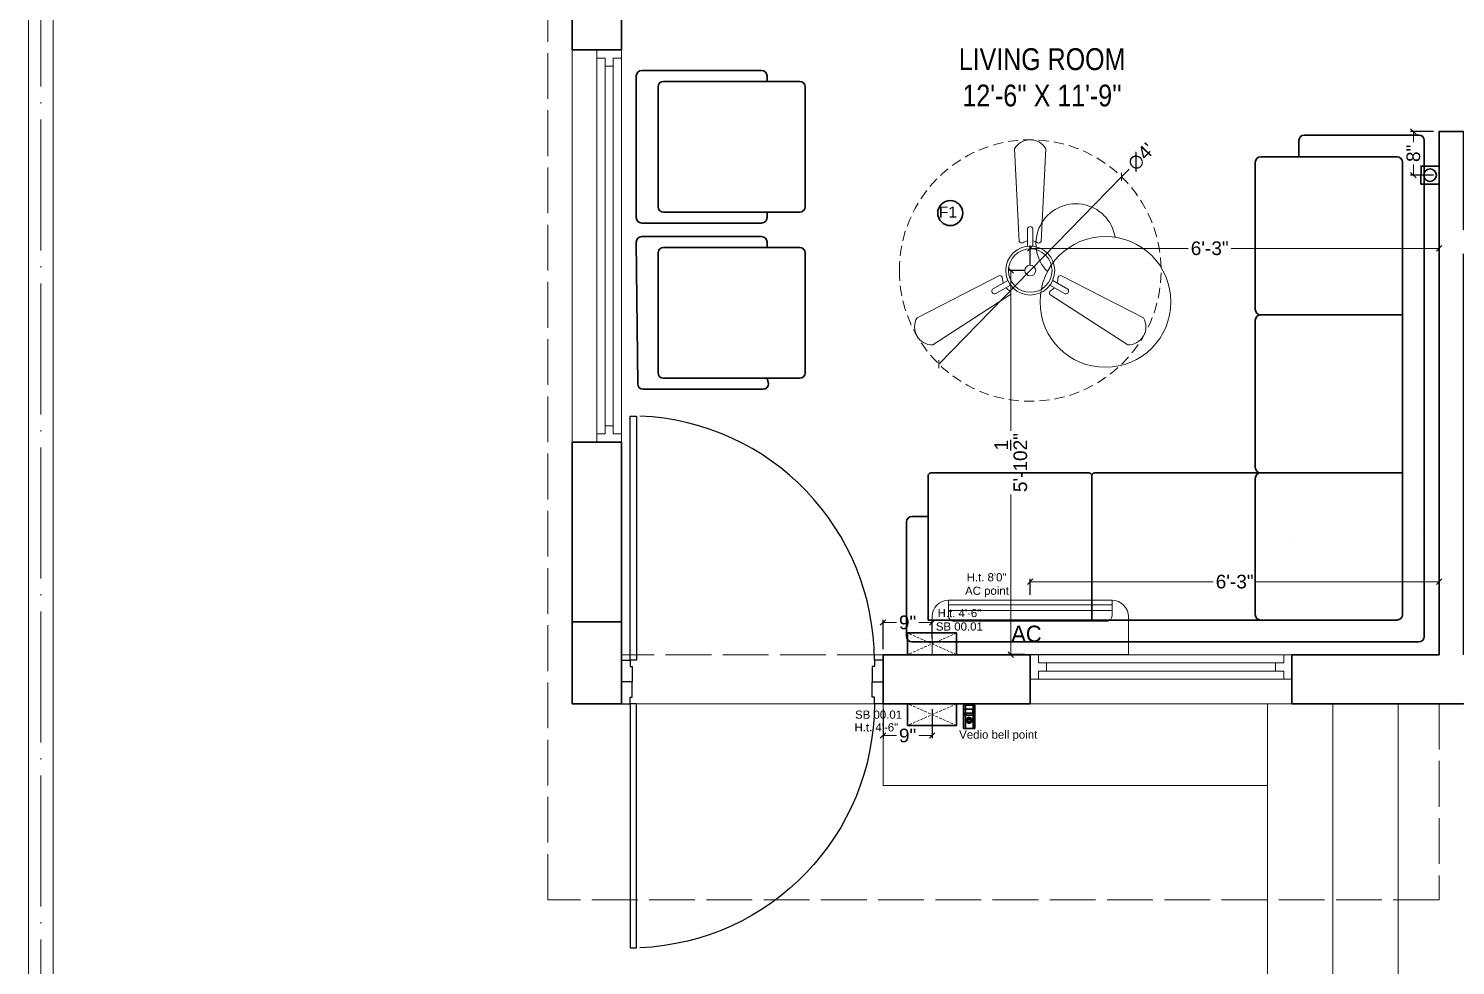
# Model space of a CAD drawing. Header units: millimetres. Extents: x 56222 to 3066687, y -650199 to -121287.
# Drawn here: x 147415.9 to 147677.7, y -179881.6 to -179709.7 of the extents above; entities that cross this region are included whole.
import ezdxf

# ---------------------------------------------------------------- set-up
doc = ezdxf.new("R2010")
doc.units = ezdxf.units.MM
doc.header["$MEASUREMENT"] = 0
doc.header["$PDMODE"] = 35
for name, pattern in [('ACAD_ISO02W100', [15, 12, -3]), ('ACAD_ISO04W100', [30, 24, -3, 0, -3]), ('DASHED', [0.75, 0.5, -0.25]), ('DASHED2', [0.375, 0.25, -0.125])]:
    doc.linetypes.add(name, pattern=pattern)
doc.layers.get('Defpoints').update_dxf_attribs({"color": 220})
doc.layers.add('AR DOOR', color=40, linetype='Continuous')
doc.layers.add('AR ELE-5', color=134, linetype='Continuous')
for name, color, linetype, lineweight in [('COLUMN', 1, 'Continuous', 30), ('dim05', 1, 'Continuous', 13), ('el', 7, 'Continuous', 20), ('ELEC-wires', 1, 'DASHED2', 13), ('Electrical', 84, 'Continuous', 30), ('FIRST FLOOR ( TEXT )', 7, 'Continuous', 9), ('FUR', 250, 'Continuous', 0), ('FURNI', 25, 'Continuous', 5), ('FURNITURE', 32, 'Continuous', 9), ('GROUND FLOOR', 7, 'Continuous', 9), ('GROUND FLOOR  ( PLINE )', 251, 'Continuous', 30), ('GROUND FLOOR ( DW_RAIL )', 7, 'Continuous', 9), ('Text', 7, 'Continuous', 15), ('wall', 7, 'Continuous', 30), ('XX~SLAB ( BEAM )~ ( DIM )', 7, 'Continuous', 9)]:
    doc.layers.add(name, color=color, linetype=linetype, lineweight=lineweight)
doc.styles.add('Arial', font='arial.ttf')
doc.styles.add('KATHA', font='swissc.ttf')
doc.styles.get("Standard").update_dxf_attribs({"font": 'arial.ttf', "height": 6})
doc.styles.add('TEXT', font='eurr____.ttf')
doc.dimstyles.new('ISO-25', dxfattribs={"dimtxt": 2.5, "dimasz": 1, "dimexe": 0.5, "dimexo": 1, "dimtad": 0, "dimdec": 1, "dimlunit": 4, "dimtxsty": 'Standard', "dimblk": 'OBLIQUE', "dimcen": 2.5, "dimclrd": 1, "dimclre": 1, "dimclrt": 5, "dimadec": 0, "dimazin": 0, "dimtfac": 1, "dimtdec": 1, "dimtmove": 0, "dimatfit": 3, "dimfxl": 1, "dimlwd": -1, "dimarcsym": 0})

# ---------------------------------------------------------------- blocks, each defined once
blk = doc.blocks.new('*U257')
for points in [[(0, 0), (0, 1120), (30, 1120), (30, 0)], [(-40, 0), (0, 0), (0, -30), (10, -30), (10, -100), (-40, -100)], [(1160, 0), (1120, 0), (1120, -30), (1110, -30), (1110, -100), (1160, -100)]]:
    blk.add_lwpolyline(points, close=True)
at = {"layer": 'AR ELE-5', "linetype": 'ByBlock', "ltscale": 15}
blk.add_arc((-1.6, -0.7), 1121.6, 0.03474, 87.62699, dxfattribs=at)
blk = doc.blocks.new('_Oblique')
at = {"layer": 'wall', "color": 0, "lineweight": -2}
blk.add_line((-0.5, -0.5), (0.5, 0.5), dxfattribs=at)
blk = doc.blocks.new('*D1123')
at = {"layer": 'Defpoints', "color": 0, "lineweight": 30, "transparency": 16777216}
for p in [(147581.66, -179818.69), (147572.66, -179824.6), (147581.66, -179822.61)]:
    blk.add_point(p, dxfattribs=at)
at = {"layer": 'dim05', "color": 1, "linetype": 'Continuous', "lineweight": -2, "transparency": 16777216}
for p, q in [((147572.66, -179823.6), (147572.66, -179818.19)), ((147581.66, -179821.61), (147581.66, -179818.19))]:
    blk.add_line(p, q, dxfattribs=at)
at = {"layer": 'dim05', "color": 1, "linetype": 'Continuous', "transparency": 16777216}
for p, q in [((147572.66, -179818.69), (147575.1, -179818.69)), ((147581.66, -179818.69), (147579.22, -179818.69))]:
    blk.add_line(p, q, dxfattribs=at)
at = {"layer": 'dim05', "color": 1, "transparency": 16777216, "rotation": 180}
blk.add_blockref('_Oblique', (147572.66, -179818.69), dxfattribs=at)
at = {"layer": 'dim05', "color": 1, "transparency": 16777216}
blk.add_blockref('_Oblique', (147581.66, -179818.69), dxfattribs=at)
at = {"layer": 'dim05', "color": 5, "lineweight": 25, "transparency": 16777216, "insert": (147577.16, -179818.69), "char_height": 2.5, "attachment_point": 5, "style": 'Arial'}
blk.add_mtext('9"', dxfattribs=at)
blk = doc.blocks.new('6616')
at = {"color": 242, "linetype": 'DASHED', "true_color": 0xcd2027}
for p, q in [((386784.79, -36915.77), (386775.78, -36911.78)), ((386784.79, -36911.78), (386775.78, -36915.77))]:
    blk.add_line(p, q, dxfattribs=at)
at = {"layer": 'ELEC-wires', "color": 5, "linetype": 'ByBlock', "lineweight": 30, "ltscale": 4}
blk.add_lwpolyline([(386775.78, -36911.78), (386784.79, -36911.78), (386784.79, -36915.77), (386775.78, -36915.77)], close=True, dxfattribs=at)
blk = doc.blocks.new('*D1124')
at = {"layer": 'Defpoints', "color": 0, "lineweight": 30, "transparency": 16777216}
for p in [(147572.66, -179833.6), (147581.66, -179833.6), (147581.66, -179839.45)]:
    blk.add_point(p, dxfattribs=at)
at = {"layer": 'dim05', "color": 1, "linetype": 'Continuous', "lineweight": -2, "transparency": 16777216}
for p, q in [((147572.66, -179834.6), (147572.66, -179839.95)), ((147581.66, -179834.6), (147581.66, -179839.95))]:
    blk.add_line(p, q, dxfattribs=at)
at = {"layer": 'dim05', "color": 1, "linetype": 'Continuous', "transparency": 16777216}
for p, q in [((147572.66, -179839.45), (147575.1, -179839.45)), ((147581.66, -179839.45), (147579.22, -179839.45))]:
    blk.add_line(p, q, dxfattribs=at)
at = {"layer": 'dim05', "color": 1, "transparency": 16777216, "rotation": 180}
blk.add_blockref('_Oblique', (147572.66, -179839.45), dxfattribs=at)
at = {"layer": 'dim05', "color": 1, "transparency": 16777216}
blk.add_blockref('_Oblique', (147581.66, -179839.45), dxfattribs=at)
at = {"layer": 'dim05', "color": 5, "lineweight": 25, "transparency": 16777216, "insert": (147577.16, -179839.45), "char_height": 2.5, "attachment_point": 5, "style": 'Arial'}
blk.add_mtext('9"', dxfattribs=at)
blk = doc.blocks.new('*D1125')
at = {"layer": 'Defpoints', "color": 0, "lineweight": 30, "transparency": 16777216}
for p in [(147674.66, -179728.6), (147669.94, -179736.6), (147674.66, -179736.6)]:
    blk.add_point(p, dxfattribs=at)
at = {"layer": 'dim05', "color": 1, "linetype": 'Continuous', "lineweight": -2, "transparency": 16777216}
for p, q in [((147673.66, -179728.6), (147669.44, -179728.6)), ((147673.66, -179736.6), (147669.44, -179736.6))]:
    blk.add_line(p, q, dxfattribs=at)
at = {"layer": 'dim05', "color": 1, "linetype": 'Continuous', "transparency": 16777216}
for p, q in [((147669.94, -179728.6), (147669.94, -179730.54)), ((147669.94, -179736.6), (147669.94, -179734.67))]:
    blk.add_line(p, q, dxfattribs=at)
at = {"layer": 'dim05', "color": 1, "transparency": 16777216}
for p, rotation in [((147669.94, -179728.6), 90), ((147669.94, -179736.6), 270)]:
    blk.add_blockref('_Oblique', p, dxfattribs=dict(at, rotation=rotation))
at = {"layer": 'dim05', "color": 5, "lineweight": 25, "transparency": 16777216, "insert": (147669.94, -179732.6), "char_height": 2.5, "attachment_point": 5, "rotation": 90, "style": 'Arial'}
blk.add_mtext('8"', dxfattribs=at)
blk = doc.blocks.new('fan')
at = {"layer": 'Electrical', "lineweight": 15, "ltscale": 20}
for p, q in [((3300835.29, -509900.78), (3300836.47, -509923.43)), ((3300841.81, -509923.43), (3300842.99, -509900.78)), ((3300838.47, -509924.57), (3300838.47, -509920.25)), ((3300839.81, -509920.28), (3300839.81, -509924.57)), ((3300831.66, -509931.77), (3300811.45, -509942.07)), ((3300829.93, -509935.08), (3300833.64, -509932.93)), ((3300844.64, -509932.93), (3300848.38, -509935.09)), ((3300866.83, -509942.07), (3300846.62, -509931.77)), ((3300815.3, -509948.74), (3300834.33, -509936.39)), ((3300834.31, -509934.09), (3300830.57, -509936.25)), ((3300843.95, -509936.39), (3300862.98, -509948.74)), ((3300847.68, -509936.23), (3300843.97, -509934.09))]:
    blk.add_line(p, q, dxfattribs=at)
at = {"layer": 'Electrical', "linetype": 'DASHED', "lineweight": 15, "ltscale": 5}
blk.add_circle((3300839.14, -509930.53), 32, dxfattribs=at)
at = {"layer": 'Electrical', "lineweight": 15, "ltscale": 20}
for centre, major_axis, start_param, end_param in [((3300839.14, -509902.94), (3.12, 3.12), -0.272136, 1.842967), ((3300839.13, -509920.5), (0.501, 0.501), -0.465536, 1.983618), ((3300839.14, -509930.53), (4.24, -4.24), 3.14161, 9.424795), ((3300839.14, -509930.53), (3.77, -3.77), 1.749190548672175e-05, 6.283202799085073), ((3300837.1, -509923.08), (0.51, 0.51), 2.863014, 4.257784), ((3300839.14, -509926.42), (2.27, -2.27), 2.565057, 2.951308), ((3300839.14, -509926.42), (2.27, 2.27), 0.19032, 0.57657), ((3300841.18, -509923.08), (0.51, -0.51), 5.167028, 6.561799), ((3300839.14, -509930.53), (0.943, 0.943), 1.570814, 7.853999), ((3300831.67, -509932.49), (0.51, -0.51), 0.978238, 2.373008), ((3300835.59, -509932.58), (2.27, -2.27), 3.855511, 4.241762), ((3300842.69, -509932.58), (2.27, 2.27), 5.183051, 5.569301), ((3300846.61, -509932.49), (0.51, -0.51), 2.339416, 3.734186), ((3300830.46, -509935.55), (0.501, -0.501), 3.199655, 5.648809), ((3300835.59, -509932.58), (2.27, -2.27), 4.659452, 5.045703), ((3300833.71, -509936.02), (0.51, 0.51), -1.325776, 0.068994), ((3300844.57, -509936.02), (0.51, -0.51), 3.072633, 4.467404), ((3300842.69, -509932.58), (2.27, 2.27), 4.37911, 4.765361), ((3300847.83, -509935.54), (0.501, 0.501), 3.723254, 6.172408), ((3300815.25, -509944.32), (3.12, -3.12), 3.393055, 5.508159), ((3300863.03, -509944.32), (3.12, -3.12), 5.48745, 7.602554)]:
    blk.add_ellipse(centre, major_axis=major_axis, ratio=1, start_param=start_param, end_param=end_param, dxfattribs=at)
blk = doc.blocks.new('*D1137')
at = {"layer": 'Defpoints', "color": 0, "lineweight": 30, "transparency": 16777216}
for p in [(147674.66, -179750.03), (147599.66, -179754.1), (147674.66, -179754.1)]:
    blk.add_point(p, dxfattribs=at)
at = {"layer": 'dim05', "color": 1, "linetype": 'Continuous', "lineweight": -2, "transparency": 16777216}
for p, q in [((147599.66, -179753.1), (147599.66, -179749.53)), ((147674.66, -179753.1), (147674.66, -179749.53))]:
    blk.add_line(p, q, dxfattribs=at)
at = {"layer": 'dim05', "color": 1, "linetype": 'Continuous', "transparency": 16777216}
for p, q in [((147599.66, -179750.03), (147628.62, -179750.03)), ((147674.66, -179750.03), (147636.53, -179750.03))]:
    blk.add_line(p, q, dxfattribs=at)
at = {"layer": 'dim05', "color": 1, "transparency": 16777216, "rotation": 180}
blk.add_blockref('_Oblique', (147599.66, -179750.03), dxfattribs=at)
at = {"layer": 'dim05', "color": 1, "transparency": 16777216}
blk.add_blockref('_Oblique', (147674.66, -179750.03), dxfattribs=at)
at = {"layer": 'dim05', "color": 5, "lineweight": 25, "transparency": 16777216, "insert": (147632.58, -179750.03), "char_height": 2.5, "attachment_point": 5, "style": 'Arial'}
blk.add_mtext('6\'-3"', dxfattribs=at)
blk = doc.blocks.new('*D1170')
at = {"layer": 'Defpoints', "color": 0, "lineweight": 30, "transparency": 16777216}
for p in [(147599.66, -179754.1), (147596.1, -179824.6), (147599.66, -179824.6)]:
    blk.add_point(p, dxfattribs=at)
at = {"layer": 'dim05', "color": 1, "linetype": 'Continuous', "lineweight": -2, "transparency": 16777216}
for p, q in [((147598.66, -179754.1), (147595.6, -179754.1)), ((147598.66, -179824.6), (147595.6, -179824.6))]:
    blk.add_line(p, q, dxfattribs=at)
at = {"layer": 'dim05', "color": 1, "linetype": 'Continuous', "transparency": 16777216}
for p, q in [((147596.1, -179754.1), (147596.1, -179783.52)), ((147596.1, -179824.6), (147596.1, -179795.18))]:
    blk.add_line(p, q, dxfattribs=at)
at = {"layer": 'dim05', "color": 1, "transparency": 16777216}
for p, rotation in [((147596.1, -179754.1), 90), ((147596.1, -179824.6), 270)]:
    blk.add_blockref('_Oblique', p, dxfattribs=dict(at, rotation=rotation))
at = {"layer": 'dim05', "color": 5, "lineweight": 25, "transparency": 16777216, "insert": (147596.1, -179789.35), "char_height": 2.5, "attachment_point": 5, "rotation": 90, "style": 'Arial'}
blk.add_mtext('5\'-10{\\H1x;\\S1/2;}"', dxfattribs=at)
blk = doc.blocks.new('*D1171')
at = {"layer": 'Defpoints', "color": 0, "lineweight": 30, "transparency": 16777216}
for p in [(147616.41, -179736.91), (147582.91, -179771.29)]:
    blk.add_point(p, dxfattribs=at)
at = {"layer": 'dim05', "color": 1, "linetype": 'Continuous', "transparency": 16777216}
for p in [(147617.8, -179735.48), (147582.91, -179771.29)]:
    blk.add_line(p, (147616.41, -179736.91), dxfattribs=at)
at = {"layer": 'dim05', "color": 1, "transparency": 16777216}
for p, rotation in [((147616.41, -179736.91), 225.7486149896374), ((147582.91, -179771.29), 45.7486149896374)]:
    blk.add_blockref('_Oblique', p, dxfattribs=dict(at, rotation=rotation))
at = {"layer": 'dim05', "color": 5, "lineweight": 25, "transparency": 16777216, "insert": (147619.99, -179733.23), "char_height": 2.5, "attachment_point": 5, "rotation": 45.7486, "style": 'Arial'}
blk.add_mtext("∅4'", dxfattribs=at)
blk = doc.blocks.new('ac paln')
at = {"layer": 'Electrical', "lineweight": 15}
for p, q in [((389238.69, -37646.36), (389238.69, -37610.34)), ((389238.69, -37610.34), (389245.67, -37610.34)), ((389245.81, -37613.35), (389248.68, -37613.35)), ((389246.82, -37643.35), (389246.82, -37613.35)), ((389247.82, -37643.35), (389247.82, -37613.35)), ((389248.68, -37613.35), (389248.68, -37643.35)), ((389248.68, -37643.35), (389248.68, -37613.35)), ((389244.81, -37642.35), (389244.81, -37614.35)), ((389245.81, -37643.35), (389248.68, -37643.35)), ((389248.68, -37643.35), (389248.68, -37643.35)), ((389245.67, -37646.36), (389238.69, -37646.36))]:
    blk.add_line(p, q, dxfattribs=at)
for centre, start, end in [((389245.67, -37613.35), 0, 90), ((389245.67, -37643.35), 270, 0)]:
    blk.add_arc(centre, 3.01, start, end, dxfattribs=at)
at = {"layer": 'Electrical', "lineweight": 15, "extrusion": (0, 0, -1)}
for centre, start_param, end_param in [((389245.81, -37614.35), -0.785398, 0.785398), ((389245.81, -37642.35), 3.926991, 5.497787)]:
    blk.add_ellipse(centre, major_axis=(-0.71, 0.71), ratio=1, start_param=start_param, end_param=end_param, dxfattribs=at)
at = {"layer": 'Text', "style": 'TEXT'}
blk.add_text('AC', height=3, rotation=270, dxfattribs=at).set_placement((389241.02, -37624.87))
blk = doc.blocks.new('*D1192')
at = {"layer": 'Defpoints', "color": 0, "lineweight": 30, "transparency": 16777216}
for p in [(147674.66, -179811.21), (147599.66, -179814.61), (147674.66, -179814.61)]:
    blk.add_point(p, dxfattribs=at)
at = {"layer": 'dim05', "color": 1, "linetype": 'Continuous', "lineweight": -2, "transparency": 16777216}
for p, q in [((147599.66, -179813.61), (147599.66, -179810.71)), ((147674.66, -179813.61), (147674.66, -179810.71))]:
    blk.add_line(p, q, dxfattribs=at)
at = {"layer": 'dim05', "color": 1, "linetype": 'Continuous', "transparency": 16777216}
for p, q in [((147599.66, -179811.21), (147633.21, -179811.21)), ((147674.66, -179811.21), (147641.11, -179811.21))]:
    blk.add_line(p, q, dxfattribs=at)
at = {"layer": 'dim05', "color": 1, "transparency": 16777216, "rotation": 180}
blk.add_blockref('_Oblique', (147599.66, -179811.21), dxfattribs=at)
at = {"layer": 'dim05', "color": 1, "transparency": 16777216}
blk.add_blockref('_Oblique', (147674.66, -179811.21), dxfattribs=at)
at = {"layer": 'dim05', "color": 5, "lineweight": 25, "transparency": 16777216, "insert": (147637.16, -179811.21), "char_height": 2.5, "attachment_point": 5, "style": 'Arial'}
blk.add_mtext('6\'-3"', dxfattribs=at)

msp = doc.modelspace()

# ---------------------------------------------------------------- linework, layer by layer
at = {"layer": 'COLUMN'}
msp.add_lwpolyline([(147515.6597, -179818.6031), (147524.6597, -179818.6031), (147524.6597, -179833.6031), (147515.6597, -179833.6031)], close=True, dxfattribs=at)
at = {"layer": 'FUR'}
for p, q in [((147647.939, -179803.9144), (147647.939, -179803.9144)), ((147671.5284, -179801.9145), (147671.5284, -179801.9145))]:
    msp.add_line(p, q, dxfattribs=at)
at = {"layer": 'FURNI', "color": 5, "lineweight": 30}
for p, q in [((147587.4229, -179833.8541), (147587.4269, -179833.8446)), ((147587.4229, -179834.5796), (147587.4229, -179833.8541)), ((147587.4229, -179834.5863), (147587.4229, -179834.5796)), ((147587.7588, -179834.5796), (147587.4229, -179834.5796)), ((147587.4229, -179834.5863), (147587.4229, -179835.3189)), ((147587.4229, -179834.5863), (147587.7588, -179834.5863)), ((147587.4229, -179835.3189), (147587.4229, -179835.3256)), ((147587.7588, -179835.3189), (147587.4229, -179835.3189)), ((147587.4229, -179835.3458), (147587.4229, -179835.3256)), ((147587.7588, -179835.3256), (147587.4229, -179835.3256)), ((147587.4269, -179833.8446), (147587.4364, -179833.8407)), ((147589.4919, -179833.8407), (147587.4364, -179833.8407)), ((147587.7588, -179834.5796), (147587.7588, -179833.8541)), ((147587.7588, -179834.5863), (147587.7588, -179834.5796)), ((147587.7588, -179835.3189), (147587.7588, -179834.5863)), ((147587.7588, -179835.3256), (147587.7588, -179835.3189)), ((147587.7588, -179835.3458), (147587.7588, -179835.3256)), ((147587.7924, -179834.5796), (147589.1358, -179834.5796)), ((147587.7924, -179835.3525), (147587.7924, -179834.5796)), ((147589.1358, -179834.5796), (147589.1358, -179835.3525)), ((147589.1694, -179834.5796), (147589.1694, -179833.8541)), ((147589.1694, -179834.5863), (147589.1694, -179834.5796)), ((147589.5053, -179834.5796), (147589.1694, -179834.5796)), ((147589.1694, -179835.3189), (147589.1694, -179834.5863)), ((147589.1694, -179834.5863), (147589.5053, -179834.5863)), ((147589.1694, -179835.3256), (147589.1694, -179835.3189)), ((147589.5053, -179835.3189), (147589.1694, -179835.3189)), ((147589.1694, -179835.3458), (147589.1694, -179835.3256)), ((147589.5053, -179835.3256), (147589.1694, -179835.3256)), ((147589.5014, -179833.8446), (147589.4919, -179833.8407)), ((147589.5053, -179833.8541), (147589.5014, -179833.8446)), ((147589.5053, -179834.5796), (147589.5053, -179833.8541)), ((147589.5053, -179834.5863), (147589.5053, -179834.5796)), ((147589.5053, -179835.3189), (147589.5053, -179834.5863)), ((147589.5053, -179835.3256), (147589.5053, -179835.3189)), ((147589.5053, -179835.3458), (147589.5053, -179835.3256)), ((147587.4229, -179835.3525), (147587.4229, -179835.3458)), ((147587.7588, -179835.3458), (147587.4229, -179835.3458)), ((147587.4229, -179835.3525), (147587.4229, -179835.6744)), ((147587.4229, -179835.3525), (147587.7588, -179835.3525)), ((147587.4229, -179835.6744), (147587.4229, -179835.6878)), ((147587.4229, -179835.6744), (147587.7588, -179835.6744)), ((147587.4229, -179838.1263), (147587.4229, -179835.6878)), ((147587.7588, -179835.6878), (147587.4229, -179835.6878)), ((147587.7588, -179835.3525), (147587.7588, -179835.3458)), ((147587.7588, -179835.6744), (147587.7588, -179835.3525)), ((147589.1694, -179835.6744), (147587.7588, -179835.6744)), ((147587.7588, -179835.6878), (147587.7588, -179835.6744)), ((147589.1694, -179835.6878), (147587.7588, -179835.6878)), ((147587.7588, -179838.1263), (147587.7588, -179835.6878)), ((147589.1358, -179835.3525), (147587.7924, -179835.3525)), ((147589.1694, -179835.3525), (147589.1694, -179835.3458)), ((147589.5053, -179835.3458), (147589.1694, -179835.3458)), ((147589.1694, -179835.6744), (147589.1694, -179835.3525)), ((147589.5053, -179835.3525), (147589.1694, -179835.3525)), ((147589.1694, -179835.6878), (147589.1694, -179835.6744)), ((147589.1694, -179835.6744), (147589.5053, -179835.6744)), ((147589.1694, -179838.1263), (147589.1694, -179835.6878)), ((147589.1694, -179835.6878), (147589.5053, -179835.6878)), ((147589.5053, -179835.3525), (147589.5053, -179835.3458)), ((147589.5053, -179835.6744), (147589.5053, -179835.3525)), ((147589.5053, -179835.6878), (147589.5053, -179835.6744)), ((147589.5053, -179838.1263), (147589.5053, -179835.6878)), ((147587.4229, -179838.1263), (147587.4269, -179838.1358)), ((147587.4269, -179838.1358), (147587.4364, -179838.1398)), ((147587.4364, -179838.1398), (147589.4919, -179838.1398)), ((147589.4919, -179838.1398), (147589.5014, -179838.1358)), ((147589.5014, -179838.1358), (147589.5053, -179838.1263))]:
    msp.add_line(p, q, dxfattribs=at)
for points in [[(147588.9812, -179836.7924), (147588.9617, -179836.8377), (147588.9431, -179836.8768), (147588.9254, -179836.9103), (147588.9083, -179836.9391), (147588.8919, -179836.9637), (147588.8761, -179836.985), (147588.8606, -179837.0035), (147588.8456, -179837.0201), (147588.8308, -179837.0353), (147588.8162, -179837.0493), (147588.8017, -179837.0622), (147588.7873, -179837.0742), (147588.7728, -179837.0853), (147588.7583, -179837.0955), (147588.7436, -179837.1051), (147588.7287, -179837.1141), (147588.7135, -179837.1226), (147588.6981, -179837.1306), (147588.6824, -179837.1381), (147588.6665, -179837.145), (147588.6503, -179837.1515), (147588.634, -179837.1574), (147588.6174, -179837.1628), (147588.6007, -179837.1676), (147588.5839, -179837.1719), (147588.5669, -179837.1756), (147588.5498, -179837.1787), (147588.5326, -179837.1813), (147588.5154, -179837.1834), (147588.498, -179837.1848), (147588.4807, -179837.1858), (147588.4633, -179837.1861), (147588.4459, -179837.1859), (147588.4285, -179837.1851), (147588.4112, -179837.1837), (147588.3939, -179837.1817), (147588.3767, -179837.1792), (147588.3596, -179837.1762), (147588.3426, -179837.1726), (147588.3257, -179837.1684), (147588.309, -179837.1637), (147588.2924, -179837.1584), (147588.276, -179837.1526), (147588.2599, -179837.1462), (147588.2439, -179837.1394), (147588.2281, -179837.132), (147588.2127, -179837.1241), (147588.1974, -179837.1157), (147588.1825, -179837.1068), (147588.1679, -179837.0974), (147588.1535, -179837.0876), (147588.1395, -179837.0773), (147588.1259, -179837.0665), (147588.1126, -179837.0553), (147588.0997, -179837.0436), (147588.0872, -179837.0316), (147588.075, -179837.0191), (147588.0633, -179837.0063), (147588.052, -179836.9931), (147588.0412, -179836.9795), (147588.0308, -179836.9655), (147588.0208, -179836.9513), (147588.0114, -179836.9367), (147588.0024, -179836.9218), (147587.9939, -179836.9066), (147587.9859, -179836.891), (147587.9784, -179836.8749), (147587.9713, -179836.8581), (147587.9647, -179836.8406), (147587.9585, -179836.8222), (147587.9527, -179836.8028), (147587.9474, -179836.7822), (147587.9425, -179836.7604), (147587.9383, -179836.7366), (147587.935, -179836.7103), (147587.933, -179836.6808), (147587.9324, -179836.6474), (147587.9336, -179836.6094), (147587.9368, -179836.5663), (147587.9422, -179836.5173)], [(147587.9422, -179836.5173), (147587.9617, -179836.4719), (147587.9803, -179836.4329), (147587.9981, -179836.3993), (147588.0151, -179836.3706), (147588.0315, -179836.3459), (147588.0474, -179836.3247), (147588.0628, -179836.3061), (147588.0778, -179836.2895), (147588.0926, -179836.2743), (147588.1073, -179836.2603), (147588.1217, -179836.2474), (147588.1362, -179836.2354), (147588.1506, -179836.2244), (147588.1651, -179836.2141), (147588.1798, -179836.2045), (147588.1947, -179836.1955), (147588.2099, -179836.187), (147588.2253, -179836.179), (147588.241, -179836.1715), (147588.257, -179836.1646), (147588.2731, -179836.1581), (147588.2895, -179836.1522), (147588.306, -179836.1469), (147588.3227, -179836.142), (147588.3395, -179836.1378), (147588.3565, -179836.134), (147588.3736, -179836.1309), (147588.3908, -179836.1283), (147588.4081, -179836.1262), (147588.4254, -179836.1248), (147588.4428, -179836.1239), (147588.4601, -179836.1235), (147588.4775, -179836.1238), (147588.4949, -179836.1246), (147588.5122, -179836.1259), (147588.5295, -179836.1279), (147588.5467, -179836.1304), (147588.5638, -179836.1334), (147588.5808, -179836.1371), (147588.5977, -179836.1412), (147588.6144, -179836.146), (147588.631, -179836.1512), (147588.6474, -179836.157), (147588.6636, -179836.1634), (147588.6795, -179836.1702), (147588.6953, -179836.1776), (147588.7108, -179836.1855), (147588.726, -179836.1939), (147588.7409, -179836.2028), (147588.7556, -179836.2122), (147588.7699, -179836.2221), (147588.7839, -179836.2324), (147588.7975, -179836.2431), (147588.8108, -179836.2543), (147588.8238, -179836.266), (147588.8363, -179836.278), (147588.8484, -179836.2905), (147588.8601, -179836.3033), (147588.8714, -179836.3166), (147588.8823, -179836.3301), (147588.8926, -179836.3441), (147588.9026, -179836.3583), (147588.9121, -179836.3729), (147588.921, -179836.3878), (147588.9295, -179836.403), (147588.9375, -179836.4186), (147588.9451, -179836.4347), (147588.9521, -179836.4515), (147588.9588, -179836.469), (147588.965, -179836.4874), (147588.9707, -179836.5068), (147588.976, -179836.5274), (147588.9809, -179836.5492), (147588.9851, -179836.573), (147588.9884, -179836.5993), (147588.9905, -179836.6288), (147588.991, -179836.6622), (147588.9899, -179836.7002), (147588.9867, -179836.7433), (147588.9812, -179836.7924)], [(147588.8249, -179836.863), (147588.8011, -179836.8932), (147588.7792, -179836.9189), (147588.7591, -179836.9405), (147588.7404, -179836.9587), (147588.7231, -179836.974), (147588.7069, -179836.9868), (147588.6916, -179836.9976), (147588.6769, -179837.007), (147588.6627, -179837.0155), (147588.6489, -179837.0231), (147588.6354, -179837.0299), (147588.6221, -179837.036), (147588.609, -179837.0414), (147588.596, -179837.0462), (147588.583, -179837.0505), (147588.57, -179837.0542), (147588.5569, -179837.0576), (147588.5437, -179837.0605), (147588.5303, -179837.0629), (147588.5169, -179837.065), (147588.5035, -179837.0665), (147588.49, -179837.0677), (147588.4765, -179837.0684), (147588.4629, -179837.0687), (147588.4494, -179837.0685), (147588.4359, -179837.0679), (147588.4224, -179837.0668), (147588.4089, -179837.0653), (147588.3955, -179837.0633), (147588.3822, -179837.0609), (147588.3689, -179837.0581), (147588.3558, -179837.0549), (147588.3428, -179837.0512), (147588.3298, -179837.0471), (147588.3171, -179837.0426), (147588.3045, -179837.0376), (147588.292, -179837.0323), (147588.2798, -179837.0265), (147588.2677, -179837.0204), (147588.2558, -179837.0138), (147588.2442, -179837.0069), (147588.2328, -179836.9996), (147588.2217, -179836.9919), (147588.2108, -179836.9839), (147588.2001, -179836.9755), (147588.1898, -179836.9668), (147588.1797, -179836.9577), (147588.1699, -179836.9483), (147588.1605, -179836.9386), (147588.1514, -179836.9286), (147588.1426, -179836.9183), (147588.1341, -179836.9077), (147588.126, -179836.8969), (147588.1183, -179836.8857), (147588.1109, -179836.8744), (147588.1039, -179836.8628), (147588.0973, -179836.851), (147588.0911, -179836.8389), (147588.0853, -179836.8267), (147588.0798, -179836.8143), (147588.0748, -179836.8017), (147588.0702, -179836.789), (147588.066, -179836.7761), (147588.0623, -179836.7631), (147588.059, -179836.75), (147588.0561, -179836.7366), (147588.0537, -179836.723), (147588.0517, -179836.7089), (147588.0503, -179836.6944), (147588.0493, -179836.6793), (147588.0489, -179836.6635), (147588.049, -179836.647), (147588.0498, -179836.6296), (147588.0514, -179836.6109), (147588.0542, -179836.5904), (147588.0586, -179836.5678), (147588.0649, -179836.5425), (147588.0735, -179836.5142), (147588.0846, -179836.4824), (147588.0986, -179836.4466)], [(147588.0986, -179836.4466), (147588.1224, -179836.4164), (147588.1442, -179836.3908), (147588.1644, -179836.3691), (147588.183, -179836.3509), (147588.2003, -179836.3356), (147588.2165, -179836.3229), (147588.2318, -179836.312), (147588.2465, -179836.3026), (147588.2607, -179836.2941), (147588.2745, -179836.2865), (147588.288, -179836.2797), (147588.3013, -179836.2736), (147588.3144, -179836.2682), (147588.3274, -179836.2634), (147588.3404, -179836.2591), (147588.3534, -179836.2554), (147588.3666, -179836.252), (147588.3798, -179836.2491), (147588.3931, -179836.2467), (147588.4065, -179836.2447), (147588.4199, -179836.2431), (147588.4334, -179836.2419), (147588.447, -179836.2412), (147588.4605, -179836.241), (147588.474, -179836.2411), (147588.4876, -179836.2418), (147588.5011, -179836.2428), (147588.5145, -179836.2443), (147588.5279, -179836.2463), (147588.5413, -179836.2487), (147588.5545, -179836.2515), (147588.5677, -179836.2547), (147588.5807, -179836.2584), (147588.5936, -179836.2625), (147588.6064, -179836.2671), (147588.619, -179836.272), (147588.6314, -179836.2773), (147588.6437, -179836.2831), (147588.6557, -179836.2892), (147588.6676, -179836.2958), (147588.6792, -179836.3027), (147588.6906, -179836.31), (147588.7018, -179836.3177), (147588.7127, -179836.3257), (147588.7233, -179836.3341), (147588.7337, -179836.3429), (147588.7437, -179836.3519), (147588.7535, -179836.3613), (147588.7629, -179836.371), (147588.7721, -179836.381), (147588.7809, -179836.3913), (147588.7893, -179836.4019), (147588.7974, -179836.4128), (147588.8051, -179836.4239), (147588.8125, -179836.4352), (147588.8195, -179836.4468), (147588.8261, -179836.4586), (147588.8323, -179836.4707), (147588.8382, -179836.4829), (147588.8436, -179836.4953), (147588.8486, -179836.5079), (147588.8532, -179836.5206), (147588.8574, -179836.5335), (147588.8612, -179836.5465), (147588.8645, -179836.5597), (147588.8674, -179836.573), (147588.8698, -179836.5867), (147588.8717, -179836.6007), (147588.8732, -179836.6152), (147588.8741, -179836.6303), (147588.8745, -179836.6461), (147588.8744, -179836.6626), (147588.8737, -179836.68), (147588.8721, -179836.6988), (147588.8692, -179836.7192), (147588.8648, -179836.7419), (147588.8585, -179836.7671), (147588.85, -179836.7954), (147588.8389, -179836.8273), (147588.8249, -179836.863)], [(147588.2885, -179836.8291), (147588.275, -179836.811), (147588.2638, -179836.7947), (147588.2546, -179836.78), (147588.2471, -179836.7667), (147588.2411, -179836.7545), (147588.2363, -179836.7434), (147588.2324, -179836.7331), (147588.2293, -179836.7233), (147588.2267, -179836.714), (147588.2245, -179836.7049), (147588.2227, -179836.696), (147588.2213, -179836.6872), (147588.2203, -179836.6783), (147588.2197, -179836.6693), (147588.2194, -179836.6599), (147588.2195, -179836.6502), (147588.2199, -179836.64), (147588.2209, -179836.629), (147588.2225, -179836.617), (147588.2251, -179836.6037), (147588.2288, -179836.5889), (147588.2338, -179836.5723), (147588.2403, -179836.5536), (147588.2486, -179836.5326)], [(147588.2486, -179836.5326), (147588.2625, -179836.5149), (147588.2754, -179836.4998), (147588.2872, -179836.4871), (147588.2981, -179836.4764), (147588.3083, -179836.4675), (147588.3178, -179836.46), (147588.3268, -179836.4536), (147588.3354, -179836.4481), (147588.3437, -179836.4431), (147588.3519, -179836.4386), (147588.3598, -179836.4346), (147588.3676, -179836.4311), (147588.3753, -179836.4279), (147588.3829, -179836.4251), (147588.3905, -179836.4226), (147588.3982, -179836.4204), (147588.4059, -179836.4184), (147588.4136, -179836.4167), (147588.4214, -179836.4153), (147588.4293, -179836.4141), (147588.4372, -179836.4131), (147588.4451, -179836.4125), (147588.4531, -179836.412), (147588.461, -179836.4119), (147588.469, -179836.412), (147588.477, -179836.4124), (147588.4851, -179836.4131), (147588.4933, -179836.4141), (147588.5018, -179836.4155), (147588.5105, -179836.4173), (147588.5195, -179836.4194), (147588.5288, -179836.422), (147588.5386, -179836.4251), (147588.549, -179836.4288), (147588.5601, -179836.4336), (147588.5723, -179836.4395), (147588.5857, -179836.4469), (147588.6004, -179836.456), (147588.6168, -179836.4672), (147588.6349, -179836.4806)], [(147588.6349, -179836.4806), (147588.6484, -179836.4986), (147588.6597, -179836.5149), (147588.6689, -179836.5296), (147588.6764, -179836.543), (147588.6824, -179836.5551), (147588.6872, -179836.5662), (147588.691, -179836.5766), (147588.6941, -179836.5863), (147588.6967, -179836.5956), (147588.699, -179836.6046), (147588.7008, -179836.6133), (147588.7022, -179836.6218), (147588.7033, -179836.63), (147588.704, -179836.6381), (147588.7045, -179836.6461), (147588.7046, -179836.6541), (147588.7045, -179836.662), (147588.7042, -179836.67), (147588.7035, -179836.6779), (147588.7026, -179836.6858), (147588.7015, -179836.6937), (147588.7001, -179836.7015), (147588.6985, -179836.7093), (147588.6965, -179836.717), (147588.6944, -179836.7246), (147588.692, -179836.7322), (147588.6893, -179836.7397), (147588.6864, -179836.7471), (147588.6833, -179836.7544), (147588.6799, -179836.7616), (147588.6763, -179836.7687), (147588.6724, -179836.7756), (147588.6684, -179836.7825), (147588.6641, -179836.7892), (147588.6596, -179836.7957), (147588.6549, -179836.8021), (147588.6499, -179836.8084), (147588.6448, -179836.8144), (147588.6395, -179836.8203), (147588.634, -179836.8261), (147588.6283, -179836.8316), (147588.6224, -179836.837), (147588.6164, -179836.8421), (147588.6102, -179836.8471), (147588.6038, -179836.8518), (147588.5973, -179836.8564), (147588.5906, -179836.8607), (147588.5838, -179836.8648), (147588.5769, -179836.8687), (147588.5698, -179836.8724), (147588.5626, -179836.8758), (147588.5553, -179836.879), (147588.548, -179836.8819), (147588.5405, -179836.8846), (147588.5329, -179836.8871), (147588.5253, -179836.8893), (147588.5176, -179836.8912), (147588.5098, -179836.8929), (147588.502, -179836.8944), (147588.4941, -179836.8956), (147588.4862, -179836.8965), (147588.4783, -179836.8972), (147588.4704, -179836.8976), (147588.4624, -179836.8977), (147588.4545, -179836.8976), (147588.4465, -179836.8972), (147588.4384, -179836.8965), (147588.4301, -179836.8955), (147588.4216, -179836.8941), (147588.4129, -179836.8923), (147588.4039, -179836.8902), (147588.3946, -179836.8876), (147588.3848, -179836.8845), (147588.3745, -179836.8808), (147588.3633, -179836.8761), (147588.3511, -179836.8701), (147588.3378, -179836.8627), (147588.323, -179836.8536), (147588.3066, -179836.8424), (147588.2885, -179836.8291)]]:
    msp.add_lwpolyline(points, dxfattribs=at)
msp.add_lwpolyline([(147588.2354, -179836.4298), (147588.2429, -179836.4225), (147588.2506, -179836.4155), (147588.2585, -179836.4087), (147588.2667, -179836.4022), (147588.2751, -179836.3959), (147588.2836, -179836.39), (147588.2924, -179836.3843), (147588.3013, -179836.3789), (147588.3104, -179836.3738), (147588.3197, -179836.369), (147588.3291, -179836.3645), (147588.3387, -179836.3603), (147588.3484, -179836.3565), (147588.3582, -179836.3529), (147588.3682, -179836.3497), (147588.3782, -179836.3468), (147588.3883, -179836.3442), (147588.3985, -179836.342), (147588.4088, -179836.3401), (147588.4191, -179836.3385), (147588.4295, -179836.3373), (147588.4399, -179836.3364), (147588.4503, -179836.3359), (147588.4608, -179836.3357), (147588.4712, -179836.3358), (147588.4816, -179836.3363), (147588.4921, -179836.3371), (147588.5024, -179836.3383), (147588.5128, -179836.3398), (147588.5231, -179836.3416), (147588.5333, -179836.3438), (147588.5434, -179836.3463), (147588.5535, -179836.3491), (147588.5634, -179836.3523), (147588.5733, -179836.3558), (147588.583, -179836.3596), (147588.5926, -179836.3637), (147588.602, -179836.3682), (147588.6113, -179836.3729), (147588.6205, -179836.3779), (147588.6294, -179836.3833), (147588.6382, -179836.3889), (147588.6468, -179836.3948), (147588.6553, -179836.401), (147588.6635, -179836.4075), (147588.6714, -179836.4142), (147588.6792, -179836.4212), (147588.6867, -179836.4285), (147588.694, -179836.436), (147588.701, -179836.4437), (147588.7078, -179836.4516), (147588.7143, -179836.4598), (147588.7206, -179836.4681), (147588.7266, -179836.4767), (147588.7322, -179836.4855), (147588.7376, -179836.4944), (147588.7427, -179836.5035), (147588.7475, -179836.5128), (147588.752, -179836.5222), (147588.7562, -179836.5318), (147588.7601, -179836.5415), (147588.7636, -179836.5513), (147588.7668, -179836.5613), (147588.7697, -179836.5713), (147588.7723, -179836.5814), (147588.7745, -179836.5916), (147588.7764, -179836.6019), (147588.778, -179836.6122), (147588.7792, -179836.6226), (147588.7801, -179836.633), (147588.7807, -179836.6434), (147588.7809, -179836.6539), (147588.7807, -179836.6643), (147588.7802, -179836.6747), (147588.7794, -179836.6852), (147588.7783, -179836.6955), (147588.7768, -179836.7059), (147588.7749, -179836.7161), (147588.7727, -179836.7264), (147588.7702, -179836.7365), (147588.7674, -179836.7466), (147588.7642, -179836.7565), (147588.7607, -179836.7663), (147588.7569, -179836.7761), (147588.7528, -179836.7857), (147588.7484, -179836.7951), (147588.7436, -179836.8044), (147588.7386, -179836.8136), (147588.7332, -179836.8225), (147588.7276, -179836.8313), (147588.7217, -179836.8399), (147588.7155, -179836.8483), (147588.709, -179836.8565), (147588.7023, -179836.8645), (147588.6953, -179836.8723), (147588.6881, -179836.8798), (147588.6806, -179836.8871), (147588.6729, -179836.8941), (147588.6649, -179836.9009), (147588.6567, -179836.9074), (147588.6484, -179836.9137), (147588.6398, -179836.9196), (147588.631, -179836.9253), (147588.6221, -179836.9307), (147588.613, -179836.9358), (147588.6037, -179836.9406), (147588.5943, -179836.9451), (147588.5847, -179836.9493), (147588.575, -179836.9532), (147588.5652, -179836.9567), (147588.5553, -179836.9599), (147588.5452, -179836.9628), (147588.5351, -179836.9654), (147588.5249, -179836.9676), (147588.5146, -179836.9695), (147588.5043, -179836.9711), (147588.4939, -179836.9723), (147588.4835, -179836.9732), (147588.4731, -179836.9738), (147588.4627, -179836.974), (147588.4522, -179836.9738), (147588.4418, -179836.9733), (147588.4314, -179836.9725), (147588.421, -179836.9713), (147588.4107, -179836.9698), (147588.4004, -179836.968), (147588.3902, -179836.9658), (147588.38, -179836.9633), (147588.37, -179836.9605), (147588.36, -179836.9573), (147588.3502, -179836.9538), (147588.3405, -179836.95), (147588.3309, -179836.9459), (147588.3214, -179836.9415), (147588.3121, -179836.9367), (147588.303, -179836.9317), (147588.294, -179836.9263), (147588.2852, -179836.9207), (147588.2766, -179836.9148), (147588.2682, -179836.9086), (147588.26, -179836.9021), (147588.252, -179836.8954), (147588.2442, -179836.8884), (147588.2367, -179836.8811), (147588.2294, -179836.8737), (147588.2224, -179836.8659), (147588.2156, -179836.858), (147588.2091, -179836.8498), (147588.2029, -179836.8415), (147588.1969, -179836.8329), (147588.1912, -179836.8241), (147588.1858, -179836.8152), (147588.1807, -179836.8061), (147588.1759, -179836.7968), (147588.1714, -179836.7874), (147588.1672, -179836.7778), (147588.1634, -179836.7681), (147588.1598, -179836.7583), (147588.1566, -179836.7484), (147588.1537, -179836.7383), (147588.1511, -179836.7282), (147588.1489, -179836.718), (147588.147, -179836.7077), (147588.1454, -179836.6974), (147588.1442, -179836.687), (147588.1433, -179836.6766), (147588.1428, -179836.6662), (147588.1426, -179836.6558), (147588.1427, -179836.6453), (147588.1432, -179836.6349), (147588.144, -179836.6245), (147588.1452, -179836.6141), (147588.1467, -179836.6038), (147588.1485, -179836.5935), (147588.1507, -179836.5833), (147588.1532, -179836.5731), (147588.156, -179836.5631), (147588.1592, -179836.5531), (147588.1627, -179836.5433), (147588.1665, -179836.5336), (147588.1706, -179836.524), (147588.1751, -179836.5145), (147588.1798, -179836.5052), (147588.1849, -179836.4961), (147588.1902, -179836.4871), (147588.1958, -179836.4783), (147588.2018, -179836.4697), (147588.208, -179836.4613), (147588.2144, -179836.4531), (147588.2212, -179836.4451), (147588.2281, -179836.4373)], close=True, dxfattribs=at)
at = {"layer": 'FURNITURE', "lineweight": 30}
for p, q in [((147528.3872, -179717.3839), (147550.3872, -179717.3839)), ((147527.3872, -179744.3839), (147527.3872, -179718.3839)), ((147532.3872, -179719.3839), (147557.3872, -179719.3839)), ((147551.3872, -179718.3839), (147551.3872, -179719.3839)), ((147531.3872, -179742.3839), (147531.3872, -179720.3839)), ((147558.3872, -179720.3839), (147558.3872, -179742.3839)), ((147648.9438, -179730.2406), (147648.9438, -179733.2406)), ((147649.9438, -179729.2406), (147670.9438, -179729.2406)), ((147671.9438, -179730.2406), (147671.9438, -179821.2406)), ((147663.9438, -179733.2406), (147641.9438, -179733.2406)), ((147666.9438, -179733.2406), (147663.9438, -179733.2406)), ((147640.9438, -179761.2406), (147640.9438, -179734.2406)), ((147667.9438, -179734.2406), (147667.9438, -179817.2406)), ((147532.3872, -179743.3839), (147535.3872, -179743.3839)), ((147535.3872, -179743.3839), (147557.3872, -179743.3839)), ((147551.3872, -179744.3839), (147551.3872, -179743.3839)), ((147550.3872, -179745.3839), (147528.3872, -179745.3839)), ((147527.6514, -179774.9015), (147527.3872, -179748.8839)), ((147528.3872, -179747.8839), (147550.3872, -179747.8839)), ((147551.3872, -179748.8839), (147551.3872, -179749.8839)), ((147531.3872, -179772.8839), (147531.3872, -179750.8839)), ((147532.3872, -179749.8839), (147557.3872, -179749.8839)), ((147558.3872, -179750.8839), (147558.3872, -179772.8839)), ((147640.9438, -179763.2406), (147640.9438, -179790.2406)), ((147641.9438, -179762.2406), (147667.9438, -179762.2406)), ((147532.3872, -179773.8839), (147535.3872, -179773.8839)), ((147535.3872, -179773.8839), (147557.3872, -179773.8839)), ((147551.6514, -179774.9015), (147551.3872, -179773.8839)), ((147550.6514, -179775.9015), (147528.6514, -179775.9015)), ((147580.9438, -179818.2406), (147580.9438, -179791.7406)), ((147610.4438, -179791.2406), (147581.4438, -179791.2406)), ((147610.9438, -179818.2406), (147610.9438, -179791.7406)), ((147667.9438, -179791.2406), (147611.4438, -179791.2406)), ((147640.9438, -179817.2406), (147640.9438, -179792.2406)), ((147576.9438, -179821.2406), (147576.9438, -179800.2406)), ((147580.9438, -179799.2406), (147577.9438, -179799.2406)), ((147666.9438, -179818.2406), (147580.9438, -179818.2406)), ((147670.9438, -179822.2406), (147577.9438, -179822.2406))]:
    msp.add_line(p, q, dxfattribs=at)
at = {"layer": 'FURNITURE', "color": 1, "lineweight": 30, "ltscale": 4}
msp.add_circle((147584.9825, -179743.5682), 2.2915, dxfattribs=at)
at = {"layer": 'FURNITURE'}
msp.add_circle((147613.4552, -179759.8583, 0.0693), 12, dxfattribs=at)
at = {"layer": 'FURNITURE', "lineweight": 30}
for centre, radius, start, end in [((147528.3872, -179718.3839), 1, 90, 180), ((147550.3872, -179718.3839), 1, 0, 90), ((147532.3872, -179720.3839), 1, 90, 180), ((147557.3872, -179720.3839), 1, 0, 90), ((147649.9438, -179730.2406), 1, 90, 180), ((147670.9438, -179730.2406), 1, 0, 90), ((147641.9438, -179734.2406), 1, 90, 180), ((147666.9438, -179734.2406), 1, 0, 90), ((147532.3872, -179742.3839), 1, 180, 270), ((147557.3872, -179742.3839), 1, 270, 0), ((147528.3872, -179744.3839), 1, 180, 270), ((147550.3872, -179744.3839), 1, 270, 0), ((147528.3872, -179748.8839), 1, 90, 180), ((147550.3872, -179748.8839), 1, 0, 90), ((147532.3872, -179750.8839), 1, 90, 180), ((147557.3872, -179750.8839), 1, 0, 90), ((147641.9438, -179761.2406), 1, 180, 270), ((147641.9438, -179763.2406), 1, 90, 180), ((147528.6514, -179774.9015), 1, 180, 270), ((147532.3872, -179772.8839), 1, 180, 270), ((147550.6514, -179774.9015), 1, 270, 0), ((147557.3872, -179772.8839), 1, 270, 0), ((147641.9438, -179790.2406), 1, 180, 270), ((147581.4438, -179791.7406), 0.5, 90, 180), ((147610.4438, -179791.7406), 0.5, 0, 90), ((147611.4438, -179791.7406), 0.5, 90, 180), ((147641.9438, -179792.2406), 1, 90, 180), ((147577.9438, -179800.2406), 1, 90, 180), ((147641.9438, -179817.2406), 1, 180, 270), ((147641.9438, -179817.2406), 1, 180, 270), ((147666.9438, -179817.2406), 1, 270, 0), ((147577.9438, -179821.2406), 1, 180, 270), ((147670.9438, -179821.2406), 1, 270, 0)]:
    msp.add_arc(centre, radius, start, end, dxfattribs=at)
at = {"layer": 'FURNITURE'}
msp.add_arc((147608.0187, -179749.1605, 0.0693), 7.3133, 9.197776, 224.680269, dxfattribs=at)
at = {"layer": 'GROUND FLOOR'}
for p, q in [((147415.9097, -179483.3531), (147415.9097, -179950.3531)), ((147420.4097, -179487.8531), (147420.4097, -179945.8531)), ((147515.6597, -179541.1031), (147515.6597, -179833.6031)), ((147524.6597, -179683.6031), (147524.6597, -179833.6031)), ((147524.6597, -179713.6031), (147515.6597, -179713.6031)), ((147524.6597, -179785.6031), (147515.6597, -179785.6031)), ((147674.6597, -179824.6031), (147572.6597, -179824.6031)), ((147572.6597, -179824.6031), (147572.6597, -179833.6031)), ((147916.1597, -179833.6031), (147515.6597, -179833.6031)), ((147643.1597, -179833.6031), (147643.1597, -179945.8531)), ((147655.1597, -179833.6031), (147655.1597, -179945.8531)), ((147667.1597, -179833.6031), (147667.1597, -179945.8531))]:
    msp.add_line(p, q, dxfattribs=at)
at = {"layer": 'GROUND FLOOR', "linetype": 'ACAD_ISO02W100', "ltscale": 0.7}
msp.add_line((147572.6597, -179824.6031), (147524.6597, -179824.6031), dxfattribs=at)
at = {"layer": 'GROUND FLOOR', "color": 1, "linetype": 'ACAD_ISO04W100'}
msp.add_lwpolyline([(147916.1597, -179485.6031), (147418.1597, -179485.6031), (147418.1597, -179948.1031), (147916.1597, -179948.1031)], dxfattribs=at)
at = {"layer": 'GROUND FLOOR', "color": 1, "linetype": 'ACAD_ISO02W100', "ltscale": 0.7}
msp.add_lwpolyline([(147674.6597, -179833.6031), (147674.6597, -179869.6031), (147511.1597, -179869.6031), (147511.1597, -179517.1031), (147515.6597, -179517.1031)], dxfattribs=at)
at = {"layer": 'GROUND FLOOR  ( PLINE )'}
for points in [[(147524.6597, -179683.6031), (147584.6597, -179683.6031), (147584.6597, -179679.1031), (147524.6597, -179679.1031), (147524.6597, -179668.6031), (147515.6597, -179668.6031), (147515.6597, -179713.6031), (147524.6597, -179713.6031)], [(147524.6597, -179785.6031), (147515.6597, -179785.6031), (147515.6597, -179833.6031), (147524.6597, -179833.6031)], [(147572.6597, -179824.6031), (147599.6597, -179824.6031), (147599.6597, -179833.6031), (147572.6597, -179833.6031)]]:
    msp.add_lwpolyline(points, close=True, dxfattribs=at)
msp.add_lwpolyline([(147679.1597, -179824.6031), (147679.1597, -179751.1031), (147721.1597, -179751.1031), (147721.1597, -179728.6031), (147716.6597, -179728.6031), (147716.6597, -179746.6031), (147679.1597, -179746.6031), (147679.1597, -179728.6031), (147674.6597, -179728.6031), (147674.6597, -179824.6031), (147647.6597, -179824.6031), (147647.6597, -179833.6031), (147679.1597, -179833.6031)], dxfattribs=at)
at = {"layer": 'GROUND FLOOR ( DW_RAIL )'}
for points in [[(147524.6597, -179785.6031), (147524.6597, -179784.1031), (147523.1597, -179784.1031), (147523.1597, -179782.6031), (147521.6597, -179782.6031), (147521.6597, -179716.6031), (147523.1597, -179716.6031), (147523.1597, -179715.1031), (147524.6597, -179715.1031), (147524.6597, -179713.6031), (147520.1597, -179713.6031), (147520.1597, -179715.1031), (147521.6597, -179715.1031), (147521.6597, -179716.6031), (147523.1597, -179716.6031), (147523.1597, -179782.6031), (147521.6597, -179782.6031), (147521.6597, -179784.1031), (147520.1597, -179784.1031), (147520.1597, -179785.6031), (147524.6597, -179785.6031), (147524.6597, -179713.6031), (147520.1597, -179713.6031), (147520.1597, -179785.6031)], [(147599.6597, -179824.6031), (147647.6597, -179824.6031), (147647.6597, -179833.6031), (147599.6597, -179833.6031)], [(147647.6597, -179824.6031), (147646.1597, -179824.6031), (147646.1597, -179826.1031), (147644.6597, -179826.1031), (147644.6597, -179827.6031), (147602.6597, -179827.6031), (147602.6597, -179826.1031), (147601.1597, -179826.1031), (147601.1597, -179824.6031), (147599.6597, -179824.6031), (147599.6597, -179829.1031), (147601.1597, -179829.1031), (147601.1597, -179827.6031), (147602.6597, -179827.6031), (147602.6597, -179826.1031), (147644.6597, -179826.1031), (147644.6597, -179827.6031), (147646.1597, -179827.6031), (147646.1597, -179829.1031), (147647.6597, -179829.1031), (147647.6597, -179824.6031), (147599.6597, -179824.6031), (147599.6597, -179829.1031), (147647.6597, -179829.1031)]]:
    msp.add_lwpolyline(points, close=True, dxfattribs=at)
at = {"layer": 'XX~SLAB ( BEAM )~ ( DIM )', "color": 6, "lineweight": 30}
msp.add_lwpolyline([(147671.3324, -179738.2582), (147674.6511, -179738.2582), (147674.6683, -179734.948), (147671.3495, -179734.948)], close=True, dxfattribs=at)
at = {"layer": 'XX~SLAB ( BEAM )~ ( DIM )'}
msp.add_lwpolyline([(147572.6597, -179833.6031), (147643.1597, -179833.6031), (147643.1597, -179848.641), (147572.6597, -179848.641)], close=True, dxfattribs=at)
at = {"layer": 'XX~SLAB ( BEAM )~ ( DIM )', "color": 6, "lineweight": 30}
msp.add_circle((147673.0046, -179736.6031), 1.1551, dxfattribs=at)

# ---------------------------------------------------------------- block references
at = {"layer": 'AR DOOR', "linetype": 'ByBlock', "lineweight": -2, "extrusion": (0, 0, -1), "xscale": -0.04000000000002399, "yscale": 0.04000000000002399, "zscale": -0.04000000000002399}
msp.add_blockref('*U257', (-147526.2597, -179825.6031), dxfattribs=at)
at = {"layer": 'AR DOOR', "linetype": 'ByBlock', "lineweight": -2, "extrusion": (0, 0, -1), "xscale": 0.04000000000002399, "yscale": 0.04000000000002399, "zscale": -0.04000000000002399, "rotation": 180}
msp.add_blockref('*U257', (-147526.2597, -179833.6031), dxfattribs=at)
at = {"layer": 'dim05', "color": 1, "lineweight": 35, "xscale": -0.7500069902881101, "yscale": 0.7500069902881101, "zscale": 0.7500069902881101}
msp.add_blockref('fan', (2623252.0887, 202697.3577), dxfattribs=at)
at = {"layer": 'el', "color": 18, "true_color": 0x000000, "rotation": 90}
msp.add_blockref('ac paln', (109971.3097, -569063.2911), dxfattribs=at)
at = {"layer": 'el', "color": 1, "xscale": -1, "rotation": 180.0000000001202}
for p in [(-239198.6276, -216736.3869), (-239198.6276, -216749.3738)]:
    msp.add_blockref('6616', p, dxfattribs=at)

# ---------------------------------------------------------------- texts
at = {"layer": 'Electrical', "color": 240, "true_color": 0xed1f24, "transparency": 33554687}
for s, p in [('H.t. 8\'0"', (147587.9823, -179811.1467)), ('H.t. 4\'-6"', (147582.6589, -179817.7165)), ('H.t. 4\'-6"', (147567.425, -179838.6869)), ('Vedio bell point', (147586.6216, -179840.0184))]:
    msp.add_text(s, height=1.5, dxfattribs=at).set_placement(p)
at = {"layer": 'Electrical', "color": 5, "transparency": 33554687}
for s, p in [('AC point', (147587.7003, -179813.6169)), ('SB 00.01', (147582.3467, -179820.179)), ('SB 00.01', (147567.5237, -179836.3582))]:
    msp.add_text(s, height=1.5, dxfattribs=at).set_placement(p)
at = {"layer": 'Electrical', "color": 1, "insert": (147586.2151, -179742.3641), "char_height": 2.03575, "attachment_point": 3}
msp.add_mtext_dynamic_manual_height_columns('F1', width=2.035749, gutter_width=0.6786, heights=[2.6009], dxfattribs=at)
at = {"layer": 'FIRST FLOOR ( TEXT )', "insert": (147601.829, -179718.6733), "char_height": 4, "attachment_point": 5, "style": 'KATHA'}
msp.add_mtext("LIVING ROOM\\P12'-6'' X 11'-9''", dxfattribs=at)

# ---------------------------------------------------------------- dimensions: what is measured, and where the dimension line sits
at = {"layer": 'dim05', "color": 27, "lineweight": 25, "true_color": 0x7d5120}
dim = msp.add_diameter_dim_2p(p1=(147582.9123, -179771.294), p2=(147616.4071, -179736.9123), dimstyle='ISO-25', override={"dimtxsty": 'Arial'}, dxfattribs=at)
dim.commit()
dim.dimension.update_dxf_attribs({"geometry": '*D1171', "text_midpoint": (147619.9905, -179733.234)})
for base, p1, p2, picture, middle in [((147669.94, -179736.6031), (147674.6597, -179728.6031), (147674.6597, -179736.6031), '*D1125', (147669.94, -179732.6031)), ((147596.0958, -179824.6031), (147599.6597, -179754.1031), (147599.6597, -179824.6031), '*D1170', (147596.0958, -179789.3531))]:
    dim = msp.add_linear_dim(base=base, p1=p1, p2=p2, angle=90, dimstyle='ISO-25', override={"dimtxsty": 'Arial'}, dxfattribs=at)
    dim.commit()
    dim.dimension.update_dxf_attribs({"geometry": picture, "text_midpoint": middle})
dim = msp.add_linear_dim(base=(147674.6597, -179750.0252), p1=(147599.6597, -179754.1031), p2=(147674.6597, -179754.1031), dimstyle='ISO-25', override={"dimtxsty": 'Arial'}, dxfattribs=at)
dim.commit()
dim.dimension.update_dxf_attribs({"geometry": '*D1137', "text_midpoint": (147632.5771, -179750.0252), "dimtype": 160})
for base, p1, p2, picture, middle in [((147674.6597, -179811.2052), (147599.6597, -179814.6082), (147674.6597, -179814.6082), '*D1192', (147637.1597, -179811.2052)), ((147581.6597, -179818.6871), (147572.6597, -179824.6031), (147581.6597, -179822.6097), '*D1123', (147577.1597, -179818.6871)), ((147581.6597, -179839.4535), (147572.6597, -179833.6031), (147581.6597, -179833.6031), '*D1124', (147577.1597, -179839.4535))]:
    dim = msp.add_linear_dim(base=base, p1=p1, p2=p2, dimstyle='ISO-25', override={"dimtxsty": 'Arial'}, dxfattribs=at)
    dim.commit()
    dim.dimension.update_dxf_attribs({"geometry": picture, "text_midpoint": middle})

doc.saveas('drawing.dxf')
